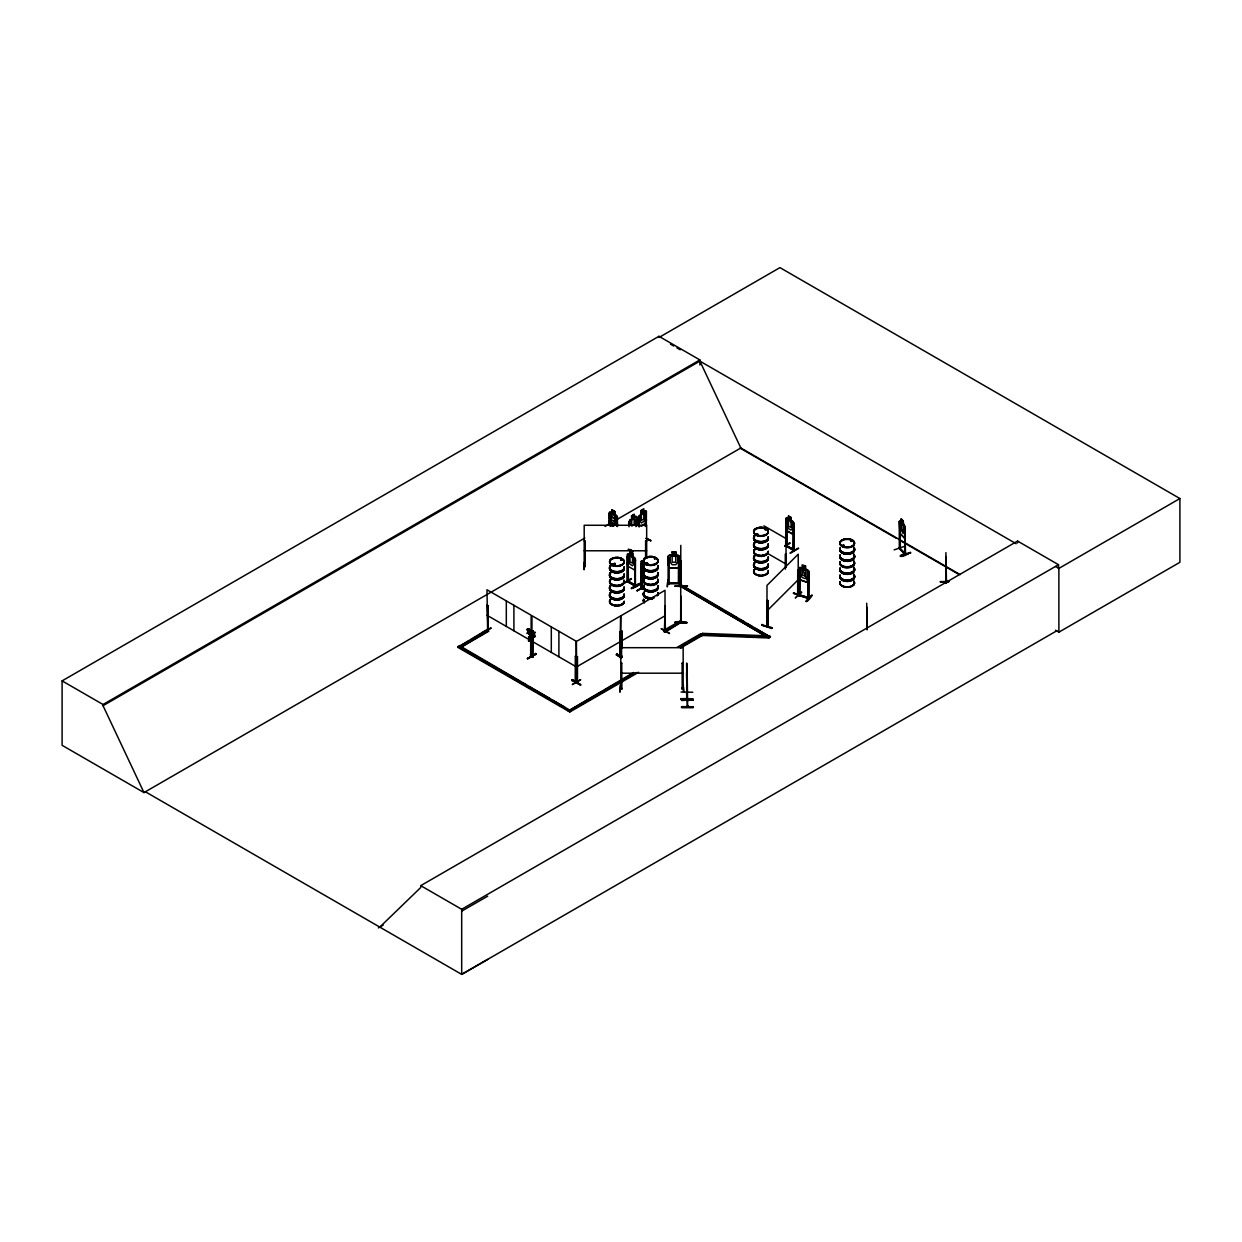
<?xml version="1.0" encoding="UTF-8"?>
<svg xmlns="http://www.w3.org/2000/svg" width="1242" height="1242" viewBox="0 0 1242 1242"><rect width="100%" height="100%" fill="white"/><g stroke="black" fill="none" stroke-linecap="round" stroke-linejoin="round"><path stroke-width="1.5" d="M686.702 675.477L686.686 673.226M675.151 586.162L686.857 586.084M686.702 678.179L686.748 676.409M692.788 692.244L681.066 692.027M686.686 675.741L686.748 682.479L686.888 680.026M802.099 567.998L798.761 568.029L798.808 595.461L798.078 570.326L798.156 595.85L798.233 554.18L766.997 585.417L766.951 626.48L767.975 625.968L767.882 600.491L766.997 600.911L767.882 600.491M798.761 569.861L799.879 569.954L799.677 595.663M807.812 572.826L808.93 572.919L807.812 572.826L807.859 598.427L808.169 597.169M807.968 598.07L809.039 598.427L807.968 597.138M767.525 600.383L767.292 626.589L767.975 625.037L766.966 626.325M798.948 568.029L798.622 595.322M680.523 648.06L702.335 635.469L702.475 633.358L768.953 635.857L768.953 636.649M768.953 635.857L768.798 637.969L702.335 635.469L702.475 633.358M644.117 561.85L642.13 560.654L641.151 561.337L641.105 588.615L642.052 589.143L642.238 576.164M641.462 587.513L642.347 588.925M642.254 587.963L641.54 587.559L642.052 588.475M487.827 630.315L486.895 629.787L487.982 630.02M487.019 630.843L487.827 631.247L488.028 605.522L486.988 605.258L487.733 605.677M487.175 629.616L488.106 631.076L488.028 605.522M531.033 656.242L531.157 615.256L486.988 589.764L487.609 631.169M576.226 682.277L576.133 641.229L531.964 615.721L531.887 656.77L532.321 655.59L532.694 657.22M533.004 631.479L531.964 631.231L533.004 631.479L532.958 656.925M576.428 681.144L576.335 682.51L577.251 681.982M627.257 581.66L627.257 554.196L628.126 553.575L635.407 558.884L635.407 586.317L627.101 581.567L628.359 581.861L628.25 563.635M634.507 584.951L635.702 586.146L627.474 581.349L627.505 555.904L628.048 582.063M635.609 585.168C618.827 577.033 634.646 583.243 635.299 586.317M786.776 545.269L785.658 544.959L785.674 545.968L785.798 518.551L786.652 517.93L788.608 519.156L788.608 516.02M786.776 546.201L786.776 520.693L785.751 520.429L786.776 520.693M793.157 550.253L793.39 524.512L794.228 550.501L786.031 545.766M793.095 549.29L793.824 550.672L793.855 523.239L792.986 521.578L786.605 518.116M794.15 549.492L793.017 549.461M761.983 624.773L772.198 627.691M771.887 628.514L761.719 625.13L772.167 628.173M681.206 596.315L681.253 621.838M686.733 693.16L686.671 691.499L687.199 692.089M686.609 693.02L686.795 699.106M614.107 564.613L611.918 564.272L613.688 564.225M621.637 559.987L620.891 559.319L621.605 559.847M646.088 563.915L646.321 562.812M646.088 563.356L646.88 562.688L647.687 563.915M647.439 563.464L646.213 563.371L647.082 562.905M655.233 558.201L654.441 558.838M655.605 558.558L654.736 559.055M755.959 534.386L756.89 533.843M756.735 533.718L756.487 534.603M757.294 533.843L756.595 534.681M765.817 529.651L764.948 529.201M844.094 545.642C842.992 547.225 841.346 544.229 843.52 546.169M843.815 545.564L842.65 545.75L844.11 545.517M851.577 540.596L851.174 541.434M851.95 541.388L850.925 541.108M687.105 699.619L687.633 701.156L687.695 699.619M687.633 705.487L687.633 707.164L687.23 674.965M645.545 523.425L640.919 526.298L645.607 523.487L646.508 519.808M899.379 521.454L900.031 520.802L905.185 527.058L905.185 554.475L899.286 548.654L899.301 521.345L899.907 533.47L904.409 537.988L905.076 535.519M904.409 537.988L905.185 535.488M628.188 549.476L632.861 551.479L630.02 549.88M571.863 680.461C598.178 694.837 555.019 669.624 580.604 684.482M571.863 680.492L572.314 679.684M580.573 684.932L572.252 680.181M621.264 657.701L616.265 654.829L617.119 654.348M621.776 657.328L616.731 654.053L622.118 657.173M616.669 654.13L622.118 657.204M686.733 698.563L686.686 697.569L687.261 698.097M687.245 699.075L687.199 692.431L686.733 693.098M634.32 569.814L635.236 567.299M793.855 531.607L792.924 534.308L786.543 530.629L785.798 518.551M793.948 531.669L793.017 534.246L786.605 530.551L785.705 527.012M609.154 518.551L610.086 516.02M641.151 567.315C643.604 559.754 638.248 575.232 642.161 577.188L644.024 578.213L642.626 576.397L642.626 570.544L644.024 568.805M807.533 582.358L808.713 579.641M808.821 579.688L807.595 582.514L799.941 579.75M668.165 564.644L669.345 567.842L678.38 567.842L679.684 564.644L679.684 556.214L679.607 583.693L668.087 583.647L668.165 556.23M789.881 543.235L784.851 546.138M482.921 632.504L491.102 628.048L482.812 632.908M536.063 654.068L527.741 658.881M643.682 586.534L637.146 590.804M642.921 576.381L643.822 577.095M530.318 654.86L531.157 655.341M532.709 631.65L532.414 656.568M533.082 656.118L532.306 655.636M628.918 525.164L628.918 521.811L631.526 519.063L630.408 525.413M629.104 521.842L629.741 520.165M584.019 569.286L583.942 562.874M628.328 580.961L627.132 580.604L627.955 581.085M667.885 579.657L667.327 586.907L667.808 580.076M620.441 684.947L619.96 692.198L620.534 684.901M786.885 545.285L786.574 546.418M801.556 592.17L795.284 597.976L801.649 592.279M619.898 657.313L620.596 615.954L576.428 641.462L576.63 682.681L577.546 681.485M620.845 657.204L620.146 657.561L621 657.111L621.869 631.045L621.124 631.479M665.37 631.526L665.013 605.817L664.532 631.976L665.386 630.501L664.563 630.983M761.998 624.384L761.703 625.192M900.279 549.057L899.736 523.053L899.86 549.259M904.875 553.047L905.527 554.351L904.937 528.269M905.465 554.305L899.286 547.722L900.264 548.079M641.369 513.583L640.065 515.446L640.065 521.298L641.369 522.991L643.806 521.469L645.11 518.147L645.11 512.294L643.806 512.061L643.806 508.708L641.198 510.338L641.276 513.52L641.198 510.338M621.373 559.179L620.86 560.033M647.237 563.821L647.066 562.75A7.312 4.223 0 0 0 645.592 563.542A7.297 4.207 0 0 1 647.113 562.874M851.189 541.077L851.329 540.767M613.688 525.971C617.507 524.031 614.076 520.584 613.098 524.962L610.707 520.584L612.539 525.319M529.713 634.817L528.611 632.131L529.713 630.781C529.371 626.837 525.475 629.104 528.362 631.588C535.255 625.937 523.068 637.503 529.713 631.604C532.616 634.134 528.704 636.401 528.331 632.395L527.462 633.513M530.582 629.694L528.362 631.588M533.501 632.97L532.663 634.057C529.775 631.573 533.672 629.321 534.044 633.265L531.25 635.702L534.883 632.162M530.707 638.062L529.868 639.164C526.981 636.665 530.877 634.429 531.25 638.357L530.117 639.708L531.219 642.393L532.601 641.602L531.498 638.916C534.479 635.376 528.766 639.847 532.088 637.27M531.762 635.997L534.013 634.088M532.601 637.55L528.455 640.81L531.498 638.916M615.908 524.792L614.526 521.516L614.526 515.663L611.933 514.235L610.536 526.22M526.965 633.234L528.067 631.852L526.996 629.197M531.25 635.702L535.395 632.457M686.795 698.501L686.686 663.011L686.81 666.317M584.19 541L585.246 540.767L585.246 566.507C586.069 565.452 583.119 564.815 585.37 565.84M664.175 631.805L665.013 631.324L665.013 590.323L620.829 615.815L620.814 689L620.814 687.695L621.869 688.922L621.745 663.181L620.69 663.181L621.745 663.181M683.255 688.037L682.137 688.021M667.979 582.482L669.267 582.482M667.979 583.414L679.56 583.352M797.659 595.772L797.721 570.202L799.677 570.156M798.078 594.281L799.988 594.561L798.854 594.188M799.786 595.027L808.837 597.744M807.812 597.402L793.39 592.977L803.621 596.703M806.042 601.501C817.298 588.599 810.11 599.343 806.586 601.64M806.089 601.004L811.895 595.166M805.499 565.917L805.313 569.178L806.989 570.777L806.989 576.645L805.313 578.586L802.208 577.561L800.547 574.487L800.547 568.634L802.208 568.137L802.099 564.862L805.499 565.917L805.437 569.115L808.821 571.258L808.837 598.675L797.659 595.104M766.997 610.924L798.233 579.688M799.864 579.828L807.688 582.436M808.759 571.336L807.642 569.768L799.817 567.268M379.804 927.106L420.743 887.502L420.743 885.655L1017.571 541.062L1058.51 564.706L1058.51 568.541M905.527 553.435L899.969 548.607M668.165 556.307L669.391 555.112L672 555.112M620.068 656.676L621.295 656.055M620.736 656.816L621.574 656.397L621.574 630.889M665.013 630.393L664.687 630.967M577.468 682.293L577.468 656.692L576.428 656.956L577.468 656.692M612.523 563.837L612.725 565.063L613.998 564.116M621.279 559.568L620.876 559.723M620.922 559.63L621.745 559.537M843.722 545.129L843.504 545.921M844.125 546.294L843.52 545.285M785.798 518.69L786.698 518.054M641.245 561.431L642.176 560.779M585.122 566.538L584.19 566.569L584.19 525.273L646.663 525.273L646.663 558.015M621.621 688.953L620.643 688.642L621.621 688.658M681.982 688.27C683.628 686.655 683.333 689.962 682.231 689L682.106 663.181L683.162 663.414L682.106 663.181M669.267 583.647L669.159 582.482M767.478 626.48L767.354 601.019M631.712 519.156L631.526 515.911L634.227 514.343L635.454 523.72M634.15 514.498L631.526 515.911M629.787 520.243L635.92 516.424L634.227 517.479M635.951 526.608L636.37 518.721M638.233 525.288L638.947 517.557L639.257 526.825M639.257 517.712L638.233 518.007M645.607 526.499L646.026 513.148M632.488 551.79L632.939 550.982L630.02 549.523M646.259 538.671L650.994 540.689L646.259 538.143M617.212 526.437L616.374 519.606L610.008 515.88L608.968 525.273M643.837 581.458L643.93 578.26L641.151 575.62M609.387 514.281L610.164 514.7M611.933 512.977L610.552 513.474L611.933 525.521M614.619 511.425L611.933 509.841L614.619 511.425L615.923 522.292L614.526 524.031L611.933 522.587M609.993 512.123L616.498 515.508L617.398 517.215L617.305 526.499M609.077 521.035L609.931 524.636L613.269 526.375L610.086 524.512M617.491 517.153L616.374 515.647M616.622 525.894L616.917 518.442L617.678 526.142M617.678 518.861L616.622 518.597M644.024 558.558L643.93 561.757M642.052 589.143L642.238 563.418M641.151 569.752L642.098 573.292M641.617 587.59L641.788 588.165M637.193 590.447L643.62 586.907M637.115 590.85L643.682 587.078M482.455 632.768L490.683 627.955M531.436 630.594L530.412 630.331M527.897 658.477L535.612 653.82M527.338 658.539L536.14 654.192L535.504 653.292M536.14 653.665L527.353 658.602M575.388 656.304L576.428 656.568L575.388 656.304L575.31 681.842M619.867 631.883L620.891 631.619L620.146 657.561L620.146 632.054M664.47 631.976L665.293 605.972M661.536 628.716L669.407 633.203M575.294 681.097C578.26 680.942 573.897 680.973 575.667 681.641L575.667 656.133M580.542 679.7L572.252 684.606L580.604 679.793M621 657.111L621.869 655.729M785.363 554.01L785.363 569.147M584.827 538.05L143.979 792.582L62.1 745.309L62.1 680.88L658.943 336.303L699.883 359.932L699.883 364.962M62.1 680.88L103.039 704.509L699.883 359.932M487.687 959.429L461.682 974.38L145.376 791.759L143.979 792.582L103.039 705.704L699.883 361.127L1016.173 543.732M604.963 526.437L609.993 523.534M616.7 519.653L740.822 447.989L960.159 574.627M638.59 672.279L569.799 711.976L457.755 647.284L486.973 629.632L488.587 631.355L460.968 647.284L488.587 630.548M457.755 647.284L459.369 645.561L569.799 710.129M460.984 645.421L469.103 640.732M472.364 638.854L486.973 630.424L488.587 631.355M629.88 554.693L629.973 551.51L632.69 553.078L632.69 556.214M632.613 553.125L629.88 551.557L629.973 554.863L628.623 555.112L628.623 560.98L629.973 564.272L632.52 565.731L633.87 564.008L632.52 553.187M634.46 557.239L635.236 558.931M635.33 558.947L635.143 586.271M634.941 585.619L634.864 560.158M635.609 560.592L634.569 560.328M628.002 566.274L627.257 562.61L628.002 566.274L634.476 569.907L635.33 567.377M527.524 629.508L528.906 628.716M531.095 629.973L529.201 630.486M531.824 631.992L533.206 631.2M529.185 634.507L530.567 633.715M529.03 637.084L530.412 636.292M624.322 582.622L631.417 578.524L624.788 582.886M624.664 582.746L631.417 579.051M533.486 636.991C538.034 635.951 530.955 637.922 533.144 635.205M528.455 640.81L529.837 640.003L531.219 642.393M528.968 641.089L531.219 639.18L532.073 641.291L530.691 642.083M631.417 588.087C646.554 577.685 638.388 587.87 631.464 588.165M640.111 584.019L631.417 588.615L640.142 584.05M793.948 523.239L792.893 521.64C789.384 521.423 792.07 513.536 791.045 520.677L792.412 522.494L792.412 528.362L791.045 530.086L788.515 528.626L787.149 525.319L787.149 519.466L788.515 519.001M680.445 586.177L682.06 585.261L770.413 637.053L768.798 637.984L680.445 586.177L765.46 636.059M680.445 586.985L682.06 586.053L722.068 609.154M794.135 524.947L793.11 524.683M784.913 545.75L789.943 542.878L784.975 546.278M576.428 666.97L620.596 641.462M620.829 641.322L665.013 615.815M786.869 546.247L786.497 520.864M790.052 552.969L798.28 548.095M663.927 630.268L680.492 620.705L682.091 621.637L665.526 631.992L663.927 630.268L665.526 631.2L682.091 621.637M663.927 631.076L670.54 627.241M673.863 625.331L680.492 621.512L682.091 622.428M633.622 672.481L568.199 711.045M677.232 647.299L700.721 633.746L702.335 634.678L768.798 637.162L770.413 636.261M569.876 710.082L601.749 691.685M605.102 689.745L616.839 682.96M620.193 681.035L631.945 674.251M682.262 645.188L685.615 643.263M688.984 641.322L700.721 634.538L702.335 635.469M457.755 646.492L569.799 711.185L636.913 672.45M680.523 647.268L702.335 634.678M378.391 927.914L383.157 925.166M420.743 885.655L461.682 909.284L1058.51 564.706M1055.607 566.507L1058.883 568.401L1179.9 498.539L1179.9 562.3L1058.883 632.162L1055.529 630.222M1056.833 630.765L461.682 974.38L461.682 909.284M461.682 911.147L487.687 896.196M620.317 657.561L619.898 656.381M576.893 682.619L576.723 657.127M647.098 564.054A7.312 4.223 0 0 0 645.592 564.722A7.297 4.207 0 0 1 647.113 564.054L647.625 563.775M757.837 534.712L756.347 534.712M842.511 545.378L844.125 545.378M843.877 546.061L843.318 545.114M577.173 682.029L577.173 656.521M901.335 522.106L900.326 522.401L900.326 528.254L903.089 533.517L904.052 526.111L903.151 520.926L901.226 519.001L903.151 520.926L903.26 524.031M904.502 525.273L905.185 527.058M905.465 528.797L904.595 528.378L904.952 553.466M900.015 533.439L904.518 537.941M894.131 549.88L904.564 546.34M910.743 552.985C894.845 554.087 899.224 560.561 910.433 552.193M900.279 556.106L910.51 552.737L900.605 556.416M687.137 693.16L687.137 666.97M621.745 688.984L620.69 688.922M756.906 533.672C754.499 536.202 760.151 534.091 757.092 533.734M799.631 595.679L799.879 569.954M644.024 561.912L642.642 562.191L642.642 568.044L644.024 571.32M641.384 588.444L642.238 588.925M532.166 656.506L533.082 656.956M793.312 549.973L793.39 524.512M627.412 580.433L627.784 582.017M634.771 585.619L634.864 567.454M621.621 688.021L620.596 688.037M682.06 688.642L683.162 688.689M650.622 540.844L646.321 538.5M679.436 582.746L668.01 582.746M661.148 628.84L669.485 633.591M765.165 529.108L765.258 530.039M646.88 563.806L647.082 563.589A7.405 4.269 0 0 0 645.514 564.272M647.175 564.085L645.964 563.651M641.477 588.506L641.198 563.169L641.959 563.589M530.691 655.667L530.691 630.16M532.244 656.568L532.244 631.06M686.748 682.479L686.779 677.263M645.607 540.767L646.663 541L645.607 540.767L645.607 558.015M681.206 560.856L681.206 586.364M584.314 566.538L585.246 566.507M683.1 586.286C700.55 585.479 659.471 586.131 681.221 586.379M686.873 622.832C666.255 623.655 675.85 619.913 686.873 622.847M683.41 691.701L683.24 684.901L683.923 692.12M682.013 688.968L683.162 688.922L683.162 647.687L620.69 647.687M681.144 698.672C702.724 698.159 690.505 701.419 681.144 698.749M584.19 550.78L646.663 550.78M672 552.053L675.85 552.053M945.923 552.628L946.047 583.197M675.85 555.112L679.684 556.292M946.047 556.54L946.466 583.197M668.087 557.906L669.159 557.906L669.159 583.647M679.56 557.906L678.505 557.906L678.411 583.678L679.436 582.436M668.087 558.139L669.159 558.139M678.505 558.139L679.56 558.139M669.345 567.842L678.38 567.765M679.684 580.138L680.337 586.907L679.762 579.657M948.764 581.442L940.396 581.97M940.396 581.567L948.764 581.598M940.396 581.799L948.764 581.815M669.267 582.979L678.38 582.979M866.714 603.239L866.854 629.616M866.854 607.152L867.258 629.616M687.105 671.068L687.23 707.164L687.695 705.627M620.69 673.195L683.162 673.195M681.579 700.022L693.284 700.224M693.284 706.729L681.579 706.636L681.579 707.536L693.284 707.536L693.284 706.636M681.579 707.195L693.284 707.086M681.579 707.443L693.284 707.443M719.568 634.802L732.858 635.299M753.754 636.075L765.15 636.509M757.092 555.096L756.564 554.863M613.02 585.153L612.741 584.982M808.061 598.116L808.014 572.624M808.558 598.66L808.713 571.273M647.377 563.185L647.066 563.076A7.405 4.269 0 0 0 645.514 563.899M808.852 598.365L793.436 593.365M799.801 594.468L799.988 595.492M636.851 525.382L636.742 516.905L635.795 516.501M628.918 521.811L629.011 526.81M628.53 549.212L632.939 551.51M612.027 513.132C605.568 508.226 610.893 523.208 609.108 525.382M616.467 515.601L614.619 514.576L614.712 511.378M609.931 515.942L616.544 519.482L617.305 523.13M611.933 520.072L614.526 521.531M616.311 654.767L621.31 657.608M488.028 631.029L487.268 605.087M1179.9 498.539L779.945 267.62L658.943 337.498L658.943 336.303M670.401 344.112L673.676 346.006M676.952 347.884L680.228 349.778M740.139 448.129L896.15 538.205M899.518 540.146L958.234 574.052M791.232 517.433L788.422 515.911L788.515 519.203M763.939 525.816L786.031 538.562M793.312 549.306L786.574 545.75L793.731 549.663M793.855 550.61L785.782 545.999M768.674 554.056L786.031 564.07M725.39 611.08L737.065 617.817M740.403 619.742L743.741 621.668M747.063 623.593L752.062 626.48M755.4 628.405L770.413 637.053M486.988 615.256L531.157 640.763M531.964 641.229L576.133 666.737M462.707 648.293L519.606 681.144M522.944 683.069L526.298 685.01M529.651 686.935L549.725 698.532M553.063 700.457L564.784 707.226M645.452 510.928L646.414 511.471M635.826 516.377L636.851 516.951L636.665 526.173M904.999 554.367L905.014 527.074M901.614 520.01L902.763 522.214L901.614 521.066M798.668 548.39L790.409 553.218M643.713 569.923L642.782 569.317L644.039 572.578M699.883 361.127L740.822 447.989M801.602 567.842L807.89 581.83M534.293 633.824L535.395 636.509M532.678 630.889L533.75 633.529M532.911 634.615L534.013 637.301M531.297 631.681L532.368 634.336M529.992 631.34L531.095 634.025M528.502 636.789L529.573 639.428M680.678 622.351L680.802 545.362M686.655 664.641L686.748 670.556M686.702 675.679L686.655 672.124M584.004 562.471L584.097 569.768M681.159 699.557L692.865 699.51M692.865 699.06L681.144 699.106M686.764 673.459L686.655 677.263M1058.883 568.401L1058.883 632.162M1017.571 541.062L1017.571 542.925M901.397 519.14L901.397 522.277M901.335 518.97L901.288 522.308M900.264 532.694L900.326 549.15M786.031 520.258L786.031 567.299M785.751 554.227L785.751 567.47M785.658 553.854L785.658 567.082M700.721 633.746L700.721 634.538M680.492 620.705L680.678 621.885M678.334 555.112L669.391 555.112M675.85 555.19L675.85 551.976L672 551.976L672.139 555.283L670.214 556.338L670.214 562.191L672.139 564.706L675.726 564.706L677.635 562.191L677.635 556.338L675.726 555.283L675.726 552.085M668.289 556.276L668.289 564.706M665.526 631.2L665.526 631.992M646.321 526.049L646.414 511.331L645.498 510.804L638.667 516.284L638.528 525.444M646.026 520.429L646.026 525.894M645.312 519.047L645.312 526.344M638.761 516.268L638.947 526.655M634.057 514.452L634.057 517.588M621.869 631.045L621.869 648.06M616.917 518.442L616.917 525.723M609.869 514.871L609.869 525.801M584.066 565.343L584.066 566.507M569.799 711.185L569.799 711.976M558.9 631.278L558.9 656.785M551.308 626.899L551.308 652.392M513.909 605.304L513.909 630.812M506.317 600.926L506.317 626.434M103.039 704.509L103.039 705.704M854.201 561.524A7.266 4.192 0 0 1 847.184 566.802A7.266 4.192 0 0 1 840.182 561.524A7.312 4.223 0 0 0 848.146 566.957A7.312 4.223 0 0 0 853.533 560.654M854.232 548.995A7.297 4.207 0 0 1 847.184 554.289A7.297 4.207 0 0 1 840.151 548.995A7.312 4.223 0 0 0 848.146 554.258A7.312 4.223 0 0 0 853.518 547.97M853.518 546.79A7.312 4.223 0 0 1 848.146 553.078A7.312 4.223 0 0 1 840.135 547.815A7.297 4.207 0 0 0 847.184 553.109A7.297 4.207 0 0 0 854.232 547.815M854.232 556.028A7.297 4.207 0 0 1 847.184 561.337A7.297 4.207 0 0 1 840.151 556.028A7.312 4.223 0 0 0 848.146 561.306A7.312 4.223 0 0 0 853.518 555.003M853.611 554.569A7.405 4.269 0 0 1 848.162 560.949A7.405 4.269 0 0 1 840.042 555.609M853.611 554.211A7.405 4.269 0 0 1 848.162 560.592A7.405 4.269 0 0 1 840.042 555.236M854.232 554.848A7.297 4.207 0 0 1 847.184 560.158A7.297 4.207 0 0 1 840.151 554.848A7.312 4.223 0 0 0 848.146 560.126A7.312 4.223 0 0 0 853.518 553.823M853.611 547.536A7.405 4.269 0 0 1 848.162 553.916A7.405 4.269 0 0 1 840.042 548.56M853.611 547.179A7.405 4.269 0 0 1 848.162 553.559A7.405 4.269 0 0 1 840.042 548.203M853.518 560.918A7.312 4.223 0 0 1 848.146 567.206A7.312 4.223 0 0 1 840.135 561.943A7.297 4.207 0 0 0 847.184 567.237A7.297 4.207 0 0 0 854.232 561.943M854.217 562.579A7.281 4.207 0 0 1 847.184 567.873A7.281 4.207 0 0 1 840.166 562.579M854.201 581.582A7.266 4.192 0 0 1 847.184 586.861A7.266 4.192 0 0 1 840.182 581.582M853.533 561.182A7.312 4.223 0 0 1 848.146 567.485A7.312 4.223 0 0 1 840.12 562.207M854.232 569.053A7.297 4.207 0 0 1 847.184 574.347A7.297 4.207 0 0 1 840.151 569.053A7.312 4.223 0 0 0 848.146 574.316A7.312 4.223 0 0 0 853.518 568.029M853.518 566.849A7.312 4.223 0 0 1 848.146 573.136A7.312 4.223 0 0 1 840.135 567.873A7.297 4.207 0 0 0 847.184 573.167A7.297 4.207 0 0 0 854.232 567.873M854.232 576.086A7.297 4.207 0 0 1 847.184 581.396A7.297 4.207 0 0 1 840.151 576.086A7.312 4.223 0 0 0 848.146 581.365A7.312 4.223 0 0 0 853.518 575.062M853.611 574.627A7.405 4.269 0 0 1 848.162 581.008A7.405 4.269 0 0 1 840.042 575.667M853.611 574.27A7.405 4.269 0 0 1 848.162 580.651A7.405 4.269 0 0 1 840.042 575.294M854.232 574.906A7.297 4.207 0 0 1 847.184 580.216A7.297 4.207 0 0 1 840.151 574.906A7.312 4.223 0 0 0 848.146 580.185A7.312 4.223 0 0 0 853.518 573.882M853.611 567.594A7.405 4.269 0 0 1 848.162 573.975A7.405 4.269 0 0 1 840.042 568.619M853.611 567.237A7.405 4.269 0 0 1 848.162 573.618A7.405 4.269 0 0 1 840.042 568.262M853.518 580.977A7.312 4.223 0 0 1 848.146 587.264A7.312 4.223 0 0 1 840.135 582.001A7.297 4.207 0 0 0 847.184 587.295A7.297 4.207 0 0 0 854.232 582.001M853.533 580.728A7.312 4.223 0 0 1 848.146 587.031A7.312 4.223 0 0 1 840.12 581.753M768.115 544.151A7.405 4.269 0 0 1 759.995 549.492A7.405 4.269 0 0 1 754.546 543.111M768.255 551.169A7.297 4.207 0 0 1 759.079 555.221A7.297 4.207 0 0 1 754.639 549.057M768.27 551.572A7.312 4.223 0 0 1 759.064 555.655A7.312 4.223 0 0 1 754.639 549.461A7.297 4.207 0 0 0 759.079 555.64A7.297 4.207 0 0 0 768.255 551.572A7.281 4.207 0 0 1 759.079 555.671A7.281 4.207 0 0 1 754.655 549.507A7.312 4.223 0 0 0 759.064 555.702A7.312 4.223 0 0 0 768.27 551.634M768.115 537.118A7.405 4.269 0 0 1 759.995 542.459A7.405 4.269 0 0 1 754.546 536.078M768.115 543.794A7.405 4.269 0 0 1 759.995 549.135A7.405 4.269 0 0 1 754.546 542.754M768.115 536.746A7.405 4.269 0 0 1 759.995 542.102A7.405 4.269 0 0 1 754.546 535.721M768.115 564.21A7.405 4.269 0 0 1 759.995 569.55A7.405 4.269 0 0 1 754.546 563.169M768.224 571.227A7.266 4.192 0 0 1 759.079 575.263A7.266 4.192 0 0 1 754.67 569.131A7.312 4.223 0 0 0 760.011 575.558A7.312 4.223 0 0 0 768.037 570.28M768.255 552.209A7.297 4.207 0 0 1 759.079 556.276A7.297 4.207 0 0 1 754.639 550.097M768.115 557.177A7.405 4.269 0 0 1 759.995 562.517A7.405 4.269 0 0 1 754.546 556.137M768.115 563.852A7.405 4.269 0 0 1 759.995 569.193A7.405 4.269 0 0 1 754.546 562.812M768.115 556.804A7.405 4.269 0 0 1 759.995 562.16A7.405 4.269 0 0 1 754.546 555.779M657.903 573.23A7.405 4.269 0 0 1 649.783 578.57A7.405 4.269 0 0 1 644.334 572.189M657.763 579.145A7.266 4.192 0 0 1 650.761 584.423A7.266 4.192 0 0 1 643.744 579.145M657.903 566.181A7.405 4.269 0 0 1 649.783 571.537A7.405 4.269 0 0 1 644.334 565.157M657.903 572.857A7.405 4.269 0 0 1 649.783 578.213A7.405 4.269 0 0 1 644.334 571.832M657.903 565.824A7.405 4.269 0 0 1 649.783 571.165A7.405 4.269 0 0 1 644.334 564.784M657.825 579.533A7.312 4.223 0 0 1 650.761 584.858A7.281 4.207 0 0 1 643.729 579.595M643.682 579.533A7.312 4.223 0 0 0 650.761 584.858A7.281 4.207 0 0 0 657.779 579.595M657.825 579.3A7.312 4.223 0 0 1 650.761 584.609A7.312 4.223 0 0 1 643.682 579.3M652.671 598.52A7.405 4.269 0 0 1 644.877 596.998A7.405 4.269 0 0 1 644.334 592.248M657.903 593.288A7.405 4.269 0 0 1 658.167 594.39M657.779 580.2A7.281 4.207 0 0 1 650.761 585.494A7.281 4.207 0 0 1 643.729 580.2M644.458 602.401A7.281 4.207 0 0 1 643.729 599.218M657.825 579.828A7.312 4.223 0 0 1 650.761 585.137A7.312 4.223 0 0 1 643.682 579.828M657.903 586.24A7.405 4.269 0 0 1 649.783 591.596A7.405 4.269 0 0 1 644.334 585.215M654.456 597.728A7.405 4.269 0 0 1 645.514 597.045A7.405 4.269 0 0 1 644.334 591.891M657.903 592.915A7.405 4.269 0 0 1 658.167 594.033M657.903 585.882A7.405 4.269 0 0 1 649.783 591.223A7.405 4.269 0 0 1 644.334 584.858M644.412 602.572A7.312 4.223 0 0 1 643.682 599.358M624.043 574.208A7.405 4.269 0 0 1 615.923 579.548A7.405 4.269 0 0 1 610.474 573.167M623.903 580.123A7.266 4.192 0 0 1 615.939 585.37A7.266 4.192 0 0 1 610.598 579.114M623.965 580.278A7.312 4.223 0 0 1 615.939 585.556A7.312 4.223 0 0 1 610.552 579.253M624.183 581.629A7.297 4.207 0 0 1 615.007 585.696A7.312 4.223 0 0 1 610.552 579.564A7.297 4.207 0 0 0 615.007 585.696A7.312 4.223 0 0 0 624.214 581.675M611.716 564.846A7.312 4.223 0 0 0 623.965 562.952A7.312 4.223 0 0 0 614.992 557.767A7.312 4.223 0 0 0 611.716 564.846A7.405 4.269 0 0 1 614.976 563.775M624.043 567.159A7.405 4.269 0 0 1 615.923 572.515A7.405 4.269 0 0 1 610.474 566.135M611.654 565.25A7.405 4.269 0 0 1 614.976 564.147M624.043 573.835A7.405 4.269 0 0 1 615.923 579.191A7.405 4.269 0 0 1 610.474 572.81M624.043 566.802A7.405 4.269 0 0 1 615.923 572.158A7.405 4.269 0 0 1 610.474 565.778M624.043 594.266A7.405 4.269 0 0 1 615.923 599.607A7.405 4.269 0 0 1 610.474 593.226M610.598 599.172A7.266 4.192 0 0 0 615.007 605.32A7.281 4.207 0 0 0 624.167 601.283A7.266 4.192 0 0 1 615.007 605.32A7.281 4.207 0 0 1 610.583 599.187A7.312 4.223 0 0 0 614.992 605.522A7.312 4.223 0 0 0 624.214 601.438M624.167 582.265A7.281 4.207 0 0 1 615.007 586.333A7.281 4.207 0 0 1 610.583 580.169M624.183 601.687A7.297 4.207 0 0 1 615.007 605.754A7.312 4.223 0 0 1 610.552 599.56A7.297 4.207 0 0 0 615.007 605.754A7.312 4.223 0 0 0 624.214 601.671M624.214 581.893A7.312 4.223 0 0 1 614.992 585.976A7.312 4.223 0 0 1 610.552 579.781M624.043 587.218A7.405 4.269 0 0 1 615.923 592.574A7.405 4.269 0 0 1 610.474 586.193M624.043 593.893A7.405 4.269 0 0 1 615.923 599.249A7.405 4.269 0 0 1 610.474 592.869M624.043 586.861A7.405 4.269 0 0 1 615.923 592.217A7.405 4.269 0 0 1 610.474 585.836M798.839 576.366L799.786 579.905L798.839 576.366M633.715 515.29L632.147 517.324L633.715 515.29M643.372 509.717L641.803 511.735L643.372 509.717M634.15 518.69L631.712 520.196L631.712 526.065L634.15 524.543L634.15 518.69M643.806 513.101L641.369 514.623L641.369 520.476L643.806 518.97L643.806 513.101M629.29 523.13L628.576 523.581L629.29 523.13M686.873 669.795L686.764 671.689L686.873 669.795M686.873 622.397L675.151 622.49L686.873 622.444M675.074 552.674L672.776 552.674L672.776 553.715L675.074 553.715L675.074 552.674M675.726 556.338L672.139 556.338L672.139 562.191L675.726 562.191L675.726 556.338M693.284 699.867L681.579 700.41L693.284 699.867M804.769 566.383L802.767 565.715L802.767 566.756L804.769 567.423L804.769 566.383M805.313 570.218L802.208 569.193L802.208 575.046L805.313 576.086L805.313 570.218M614.06 511.751L612.399 510.835L614.06 512.806L614.06 511.751M790.595 517.79L788.965 516.858L790.595 518.846L790.595 517.79M791.045 521.718L788.515 520.258L788.515 526.111L791.045 527.571L791.045 521.718M632.069 553.451L630.424 552.504L632.069 554.491L632.069 553.451M632.52 557.363L629.973 555.904L629.973 561.757L632.52 563.231L632.52 557.363M903.089 525.149L901.288 523.363L901.288 529.216L903.089 531.002L903.089 525.149M611.933 513.194L611.933 509.841L611.84 513.039M843.551 546.635A7.297 4.207 0 0 0 854.48 542.987A7.297 4.207 0 0 0 843.551 539.354A7.312 4.223 0 0 0 843.535 546.682A7.312 4.223 0 0 0 854.512 543.018A7.312 4.223 0 0 0 843.535 539.354A7.297 4.207 0 0 0 843.551 546.635M843.551 547.225A7.281 4.207 0 0 0 854.465 543.592A7.281 4.207 0 0 0 843.551 539.96A7.281 4.207 0 0 0 843.551 547.225M842.014 546.232A7.312 4.223 0 0 0 854.263 544.338A7.312 4.223 0 0 0 845.29 539.152A7.312 4.223 0 0 0 842.014 546.232M757.309 535.178A7.297 4.207 0 0 0 768.255 531.545A7.312 4.223 0 0 0 757.309 527.881A7.312 4.223 0 0 0 757.309 535.193A7.312 4.223 0 0 0 768.27 531.545A7.297 4.207 0 0 0 757.309 527.897A7.297 4.207 0 0 0 757.309 535.178M759.079 549.725A7.297 4.207 0 0 0 768.255 545.673A7.312 4.223 0 0 1 759.064 549.74A7.312 4.223 0 0 1 754.639 543.561A7.297 4.207 0 0 0 759.079 549.725M757.325 535.783A7.266 4.192 0 0 0 768.224 532.15A7.266 4.192 0 0 0 757.325 528.518A7.266 4.192 0 0 0 757.325 535.783M755.788 534.774A7.312 4.223 0 0 0 768.037 532.88A7.312 4.223 0 0 0 759.064 527.71A7.312 4.223 0 0 0 755.788 534.774M759.079 548.56A7.297 4.207 0 0 0 768.255 544.493A7.312 4.223 0 0 1 759.064 548.56A7.312 4.223 0 0 1 754.639 542.381A7.297 4.207 0 0 0 759.079 548.56M759.079 542.692A7.297 4.207 0 0 0 768.255 538.624A7.312 4.223 0 0 1 759.064 542.707A7.312 4.223 0 0 1 754.639 536.513A7.297 4.207 0 0 0 759.079 542.692M759.079 541.512A7.297 4.207 0 0 0 768.255 537.444A7.312 4.223 0 0 1 759.064 541.528A7.312 4.223 0 0 1 754.639 535.333A7.297 4.207 0 0 0 759.079 541.512M759.079 569.783A7.297 4.207 0 0 0 768.255 565.731A7.312 4.223 0 0 1 759.064 569.799A7.312 4.223 0 0 1 754.639 563.62A7.297 4.207 0 0 0 759.079 569.783M759.079 575.698A7.297 4.207 0 0 0 768.255 571.63A7.312 4.223 0 0 1 759.064 575.698A7.312 4.223 0 0 1 754.639 569.504A7.297 4.207 0 0 0 759.079 575.698M759.079 568.619A7.297 4.207 0 0 0 768.255 564.551A7.312 4.223 0 0 1 759.064 568.619A7.312 4.223 0 0 1 754.639 562.44A7.297 4.207 0 0 0 759.079 568.619M759.079 562.75A7.297 4.207 0 0 0 768.255 558.683A7.312 4.223 0 0 1 759.064 562.766A7.312 4.223 0 0 1 754.639 556.571A7.297 4.207 0 0 0 759.079 562.75M759.079 561.57A7.297 4.207 0 0 0 768.255 557.503A7.312 4.223 0 0 1 759.064 561.586A7.312 4.223 0 0 1 754.639 555.391A7.297 4.207 0 0 0 759.079 561.57M647.113 564.256A7.281 4.207 0 0 0 658.027 560.623A7.281 4.207 0 0 0 647.113 556.99A7.281 4.207 0 0 0 647.113 564.256M645.592 564.194A7.297 4.207 0 0 0 657.794 562.315A7.297 4.207 0 0 0 648.867 557.161A7.297 4.207 0 0 0 645.592 564.194M647.113 564.877A7.281 4.207 0 0 0 658.027 561.229A7.281 4.207 0 0 0 647.113 557.596A7.281 4.207 0 0 0 647.113 564.877M647.098 564.303A7.312 4.223 0 0 0 658.058 560.654A7.312 4.223 0 0 0 647.098 556.99A7.312 4.223 0 0 0 647.098 564.303M650.761 571.91A7.297 4.207 0 0 0 657.794 566.616A7.312 4.223 0 0 1 650.761 571.925A7.312 4.223 0 0 1 643.698 566.616A7.297 4.207 0 0 0 650.761 571.91M650.761 570.73A7.297 4.207 0 0 0 657.794 565.436A7.312 4.223 0 0 1 650.761 570.746A7.312 4.223 0 0 1 643.698 565.436A7.297 4.207 0 0 0 650.761 570.73M650.761 578.943A7.297 4.207 0 0 0 657.794 573.649A7.312 4.223 0 0 1 650.761 578.958A7.312 4.223 0 0 1 643.698 573.649A7.297 4.207 0 0 0 650.761 578.943M650.761 577.763A7.297 4.207 0 0 0 657.794 572.469A7.312 4.223 0 0 1 650.761 577.778A7.312 4.223 0 0 1 643.698 572.469A7.297 4.207 0 0 0 650.761 577.763M650.761 591.968A7.297 4.207 0 0 0 657.794 586.674A7.312 4.223 0 0 1 650.761 591.984A7.312 4.223 0 0 1 643.698 586.674A7.297 4.207 0 0 0 650.761 591.968M650.761 590.804A7.312 4.223 0 0 0 657.81 585.494A7.297 4.207 0 0 1 650.761 590.788A7.312 4.223 0 0 1 643.698 585.494A7.297 4.207 0 0 0 650.761 590.788M643.713 593.707A7.297 4.207 0 0 0 652.64 598.861A7.312 4.223 0 0 1 643.698 593.707M658.043 594.794A7.297 4.207 0 0 0 657.794 593.707A7.312 4.223 0 0 1 658.058 594.794M657.065 595.725A7.297 4.207 0 0 0 657.794 592.527A7.312 4.223 0 0 1 657.08 595.725M646.321 596.952A7.297 4.207 0 0 0 654.394 597.262A7.312 4.223 0 0 1 646.306 596.967A7.312 4.223 0 0 1 643.698 592.527A7.297 4.207 0 0 0 646.321 596.952M643.698 599.576A7.312 4.223 0 0 0 644.427 602.774A7.281 4.207 0 0 1 643.729 599.607M613.253 565.25A7.281 4.207 0 0 0 624.167 561.601A7.281 4.207 0 0 0 613.253 557.968A7.312 4.223 0 0 0 613.237 565.281A7.312 4.223 0 0 0 624.198 561.632A7.312 4.223 0 0 0 613.237 557.968A7.281 4.207 0 0 0 613.253 565.25M615.007 579.781A7.297 4.207 0 0 0 624.183 575.714A7.312 4.223 0 0 1 614.992 579.797A7.312 4.223 0 0 1 610.567 573.602A7.297 4.207 0 0 0 615.007 579.781M613.253 565.824A7.281 4.207 0 0 0 624.167 562.191A7.281 4.207 0 0 0 613.253 558.558A7.281 4.207 0 0 0 613.253 565.824M615.007 578.601A7.297 4.207 0 0 0 624.183 574.534A7.312 4.223 0 0 1 614.992 578.617A7.312 4.223 0 0 1 610.567 572.422A7.297 4.207 0 0 0 615.007 578.601M615.007 572.748A7.297 4.207 0 0 0 624.183 568.681A7.312 4.223 0 0 1 614.992 572.764A7.312 4.223 0 0 1 610.567 566.569A7.297 4.207 0 0 0 615.007 572.748M615.007 564.613A7.297 4.207 0 0 0 611.732 565.7A7.312 4.223 0 0 1 614.992 564.613M615.007 571.568A7.297 4.207 0 0 0 624.183 567.501A7.312 4.223 0 0 1 614.992 571.584A7.312 4.223 0 0 1 610.567 565.389A7.297 4.207 0 0 0 615.007 571.568M615.007 563.433A7.297 4.207 0 0 0 611.732 564.52A7.312 4.223 0 0 1 614.992 563.433M615.007 599.839A7.297 4.207 0 0 0 624.183 595.772A7.312 4.223 0 0 1 614.992 599.855A7.312 4.223 0 0 1 610.567 593.66A7.297 4.207 0 0 0 615.007 599.839M615.007 598.66A7.297 4.207 0 0 0 624.183 594.592A7.312 4.223 0 0 1 614.992 598.675A7.312 4.223 0 0 1 610.567 592.481A7.297 4.207 0 0 0 615.007 598.66M615.007 592.807A7.297 4.207 0 0 0 624.183 588.739A7.312 4.223 0 0 1 614.992 592.822A7.312 4.223 0 0 1 610.567 586.628A7.297 4.207 0 0 0 615.007 592.807M615.007 591.627A7.297 4.207 0 0 0 624.183 587.559A7.312 4.223 0 0 1 614.992 591.642A7.312 4.223 0 0 1 610.567 585.448A7.297 4.207 0 0 0 615.007 591.627"/></g></svg>
